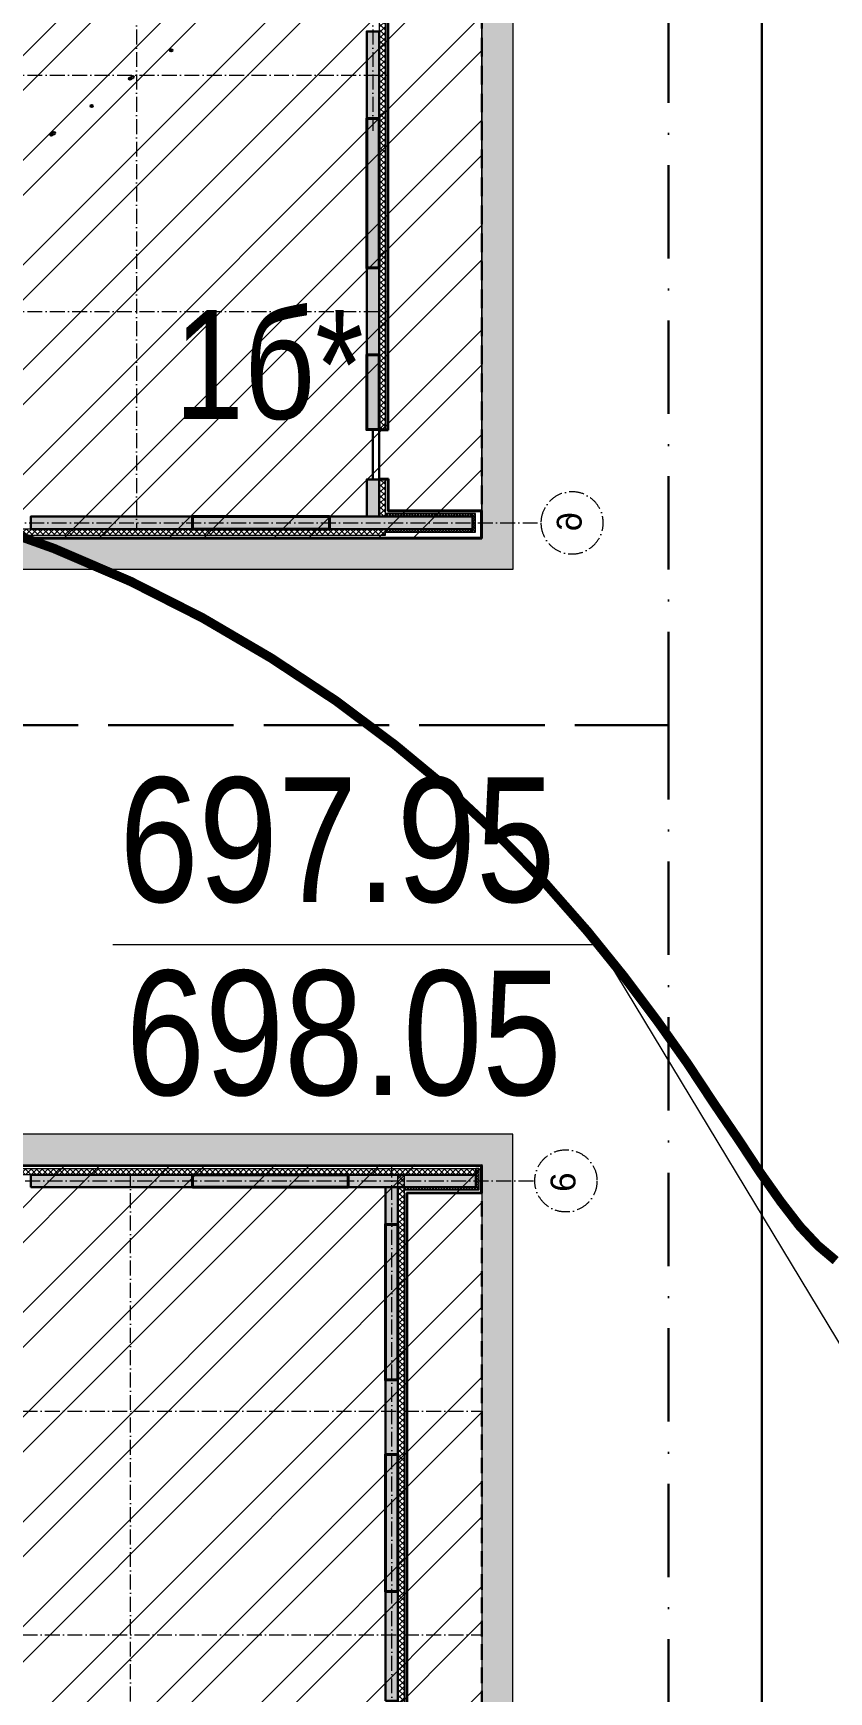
# Model space of a CAD drawing. Header units: millimetres. Extents: x 1353783 to 6492029790, y -7276956 to -512500.
# Drawn here: x 9955720 to 9958278, y -2801242 to -2795909 of the extents above; entities that cross this region are included whole.
import ezdxf

# ---------------------------------------------------------------- set-up
doc = ezdxf.new("R2010")
doc.units = ezdxf.units.MM
for name, pattern in [('( Dashed )', [0.75, 0.5, -0.25]), ('482 Границы районов', [5, 3, -1, 0, -1]), ('ACAD_ISO10W100', [18, 12, -3, 0, -3]), ('CONTI', [0]), ('осевая', [50.800000000000004, 31.75, -6.35, 6.35, -6.35])]:
    doc.linetypes.add(name, pattern=pattern)
doc.layers.get('0').update_dxf_attribs({"lineweight": 5})
for name, color, linetype, lineweight in [('!A-DIAFRAGM типовой', 142, 'Continuous', 0), ('7земля', 7, 'Continuous', 30), ('DIAFRAGM', 46, 'Continuous', 30), ('G-ANNO-SCHD', 231, 'Continuous', 9), ('Hatch', 254, 'Continuous', 5), ('INSULATION', 81, 'Continuous', 5), ('ГП-Граница учасика ИЖС', 3, 'Continuous', 5), ('ГП-Тратуар', 3, 'Continuous', 5), ('оси', 231, 'осевая', 9)]:
    doc.layers.add(name, color=color, linetype=linetype, lineweight=lineweight)
doc.layers.add('AREA', color=1, linetype='Continuous', lineweight=15, plot=False)
for name, color, linetype in [('GOR_BUNKNOWN', 212, 'CONTI'), ('SIT_LРЕЛЬЕФ', 7, 'CONTI'), ('Заливка', 7, 'Continuous'), ('РЕЛЬЕФ', 7, 'CONTI')]:
    doc.layers.add(name, color=color, linetype=linetype)
doc.styles.add('GOST Common', font='', dxfattribs={"height": 3})
doc.styles.get("Standard").update_dxf_attribs({"font": 'Arial Narrow.ttf'})
doc.styles.add('основной', font='Arial Narrow.ttf', dxfattribs={"height": 1.5})
doc.styles.get('GOST Common').set_extended_font_data('GOST Common')
pattern_1 = [(45, (298297.5959995128, 0), (-168.3798022700466, 168.3798022700466), []), (45, (298409.8492495128, 0), (-168.3798022700466, 168.3798022700466), [])]

# ---------------------------------------------------------------- blocks, each defined once
blk = doc.blocks.new('амвамвам')
at = {"lineweight": 30, "ltscale": 100, "true_color": 0x939598}
h = blk.add_hatch(color=252, dxfattribs=at)
h.dxf.hatch_style = 1
h.paths.add_polyline_path([(9745030.34942539, -3369451.25344635), (9730429.912166998, -3369451.051369434), (9730429.912166975, -3392051.515589412), (9742029.907011576, -3392051.51558942), (9742030.14733307, -3383251.257455632), (9742530.14733307, -3383251.25745563), (9742530.147333063, -3392051.51558942), (9742530.147333056, -3392551.51558942), (9730429.912166983, -3392551.515589418), (9729929.912166983, -3392551.515589416), (9729929.912166983, -3369451.044449197), (9729929.912166975, -3368951.044449197), (9745030.349425383, -3368951.044449201)])
h.paths.add_polyline_path([(9742029.90608856, -3376351.537389643), (9742529.90608856, -3376351.537389643), (9742529.906088568, -3380451.25745563), (9742030.141109012, -3380451.25745563)], flags=17)
h = blk.add_hatch(color=252, dxfattribs=at)
h.dxf.hatch_style = 1
h.paths.add_polyline_path([(9742030.650745668, -3411249.514303321), (9742530.650745668, -3411249.514303323), (9742530.650745668, -3401629.517976575), (9728830.654929496, -3401629.517976576), (9728830.667146623, -3413279.517660795), (9725280.64584694, -3413279.517660793), (9725280.64584694, -3426029.516719263), (9745030.64169275, -3426029.516719259), (9745030.641692862, -3425529.93322267), (9725780.652775422, -3425529.933222666), (9725780.656179845, -3413779.51952189), (9729330.654901944, -3413779.517158045), (9729330.654901944, -3402129.517976573), (9742030.651035026, -3402129.095187871)])
h.paths.add_polyline_path([(9742030.65103501, -3414049.514303321), (9742530.65103501, -3414049.514303323), (9742530.65103501, -3419129.934599239), (9742030.652129821, -3419129.934599239)], flags=17)
at = {"color": 251, "lineweight": 20, "ltscale": 100, "true_color": 0x636466}
blk.add_lwpolyline([(9745030.34942539, -3369451.25344635), (9730429.912166998, -3369451.051369434), (9730429.912166975, -3392051.515589412), (9742029.907011576, -3392051.51558942), (9742030.14733307, -3383251.257455632), (9742530.14733307, -3383251.25745563), (9742530.147333063, -3392051.51558942), (9742530.147333056, -3392551.51558942), (9730429.912166983, -3392551.515589418), (9729929.912166983, -3392551.515589416), (9729929.912166983, -3369451.044449197), (9729929.912166975, -3368951.044449197), (9745030.349425383, -3368951.044449201)], close=True, dxfattribs=at)
at = {"color": 251, "lineweight": 15, "ltscale": 100, "true_color": 0x636466}
blk.add_lwpolyline([(9742030.650745668, -3411249.514303321), (9742530.650745668, -3411249.514303323), (9742530.650745668, -3401629.517976575), (9728830.654929496, -3401629.517976576), (9728830.667146623, -3413279.517660795), (9725280.64584694, -3413279.517660793), (9725280.64584694, -3426029.516719263), (9745030.64169275, -3426029.516719259), (9745030.641692862, -3425529.93322267), (9725780.652775422, -3425529.933222666), (9725780.656179845, -3413779.51952189), (9729330.654901944, -3413779.517158045), (9729330.654901944, -3402129.517976573), (9742030.651035026, -3402129.095187871)], close=True, dxfattribs=at)
blk = doc.blocks.new('ячсячсчяс')
at = {"layer": '!A-DIAFRAGM типовой', "lineweight": 0, "ltscale": 100, "true_color": 0x000000}
h = blk.add_hatch(color=18, dxfattribs=at)
h.dxf.hatch_style = 1
h.paths.add_polyline_path([(10302321.93700568, -2873725.798390368), (10302121.93700568, -2873725.798434995), (10302121.93758583, -2876325.794621998), (10302321.93758584, -2876325.794577371)])
h = blk.add_hatch(color=18, dxfattribs=at)
h.dxf.hatch_style = 1
h.paths.add_polyline_path([(10302121.9373922, -2878525.801210395), (10302321.9373922, -2878525.801255022), (10302321.93687893, -2880826.062499869), (10302121.93687893, -2880826.062455242)])
h = blk.add_hatch(color=18, dxfattribs=at)
h.dxf.hatch_style = 1
h.paths.add_polyline_path([(10294321.93788025, -2879325.824272256), (10294321.93792488, -2879125.824272257), (10295721.93649593, -2879125.824584646), (10295721.9364513, -2879325.824584646)])
h = blk.add_hatch(color=18, dxfattribs=at)
h.dxf.hatch_style = 1
h.paths.add_polyline_path([(10298121.93789265, -2879325.824277034), (10298121.93793727, -2879125.824277035), (10299521.93650102, -2879125.824589424), (10299521.93645639, -2879325.824589424)])
h = blk.add_hatch(color=18, dxfattribs=at)
h.dxf.hatch_style = 1
h.paths.add_polyline_path([(10301521.937169, -2879325.794217727), (10301521.93721363, -2879125.794217727), (10302121.93725832, -2879125.794351608), (10302121.93721369, -2879325.794351609)])
at = {"layer": 'Hatch', "lineweight": 40, "ltscale": 0.5, "true_color": 0x000000}
for points in [[(10302321.93721369, -2878525.801217448), (10302121.93721369, -2878525.801217448), (10302121.93721369, -2876325.794599684), (10302321.93721369, -2876325.794599684)], [(10295721.93645131, -2879325.824277034), (10295721.93645131, -2879125.824277034), (10298121.93792292, -2879125.824277035), (10298121.93792292, -2879325.824277035)], [(10299521.93650102, -2879325.794396224), (10299521.93650102, -2879125.794396224), (10300721.93721363, -2879125.794396224), (10300721.93721363, -2879325.794396224)]]:
    blk.add_hatch(color=18, dxfattribs=at).paths.add_polyline_path(points)
at = {"layer": 'INSULATION', "ltscale": 0.5, "true_color": 0x000000}
h = blk.add_hatch(dxfattribs=at)
h.set_pattern_fill('ANSI37', color=18, scale=20)
h.set_pattern_definition([(45, (10302321.9372137, -2874389.555381646), (-44.90128060534577, 44.90128060534577), []), (135, (10302321.9372137, -2874389.555381646), (-44.90128060534577, -44.90128060534576), [])])
h.paths.add_polyline_path([(10302321.9372137, -2870425.794396237), (10302421.9372137, -2870425.794396236), (10302421.9372137, -2879425.794396236), (10302321.9372137, -2879425.794396236)])
h = blk.add_hatch(dxfattribs=at)
h.set_pattern_fill('ANSI37', color=18, scale=20, angle=-90.00000000000001)
h.set_pattern_definition([(315, (10302358.15248272, -2879325.824357618), (44.90128060534578, 44.90128060534576), []), (44.99999999999999, (10302358.15248272, -2879325.824357618), (-44.90128060534575, 44.90128060534578), [])])
h.paths.add_polyline_path([(10300721.93721364, -2879325.824357619), (10300721.93721364, -2879425.824357619), (10293421.93721347, -2879425.824357619), (10293421.93721347, -2879325.824357619)])
h = blk.add_hatch(dxfattribs=at)
h.set_pattern_fill('ANSI37', color=18, scale=20, angle=-90.00000000000001)
h.set_pattern_definition([(315, (10307058.13001169, -2879325.794396235), (44.90128060534578, 44.90128060534576), []), (44.99999999999999, (10307058.13001169, -2879325.794396235), (-44.90128060534575, 44.90128060534578), [])])
h.paths.add_polyline_path([(10302121.93719138, -2879325.794396236), (10302121.93719138, -2879425.794396236), (10301521.93721363, -2879425.794396236), (10301521.93721363, -2879325.794396236)])
h = blk.add_hatch(dxfattribs=at)
h.set_pattern_fill('ANSI37', color=18, scale=9.999997768927233, angle=180)
h.set_pattern_definition([(225, (10302121.93719138, -2884893.913997375), (22.45063529377165, -22.45063529377168), []), (314.9999999999999, (10302121.93719138, -2884893.913997375), (22.45063529377168, 22.45063529377165), [])])
h.paths.add_polyline_path([(10302121.93719138, -2880826.062455243), (10302071.93720254, -2880826.062455242), (10302071.93720253, -2879425.801561313), (10302121.93719138, -2879425.801561314)])
h = blk.add_hatch(dxfattribs=at)
h.set_pattern_fill('ANSI37', color=18, scale=9.999997768927233, angle=180)
h.set_pattern_definition([(225, (10302371.93718023, -2884893.913941591), (22.45063529377165, -22.45063529377168), []), (314.9999999999999, (10302371.93718023, -2884893.913941591), (22.45063529377168, 22.45063529377165), [])])
h.paths.add_polyline_path([(10302371.93718023, -2880826.062455242), (10302321.93719139, -2880826.062455242), (10302321.93719139, -2879425.80150553), (10302371.93718023, -2879425.80150553)])
h = blk.add_hatch(dxfattribs=at)
h.set_pattern_fill('ANSI37', color=18, scale=9.999997768927233, angle=-90.00000000000006)
h.set_pattern_definition([(314.9999999999999, (10307590.04931499, -2880826.062455242), (22.45063529377169, 22.45063529377164), []), (44.99999999999994, (10307590.04931499, -2880826.062455242), (-22.45063529377164, 22.45063529377169), [])])
h.paths.add_polyline_path([(10302371.93718023, -2880826.062455242), (10302371.93718023, -2880876.062444087), (10302071.93720253, -2880876.062444087), (10302071.93720254, -2880826.062455242)])
at = {"color": 18, "linetype": 'ByBlock', "lineweight": 30, "true_color": 0x000000}
blk.add_lwpolyline([(10300721.93721363, -2879225.794396223), (10301521.93721363, -2879225.794396224), (10301521.93721363, -2879325.829350179), (10300721.93721363, -2879325.82935018)], close=True, dxfattribs=at)
at = {"layer": '7земля', "color": 18, "lineweight": 30, "ltscale": 100, "true_color": 0x000000}
for p, q in [((10302461.93721369, -2869385.774050031), (10302461.93721369, -2880965.795418346)), ((10302471.93721369, -2869375.773557622), (10302471.93721369, -2880975.795453125)), ((10293311.93721346, -2879470.790362482), (10300731.93721363, -2879470.790362549)), ((10293321.93721346, -2879460.790362482), (10300721.93721364, -2879460.79036255)), ((10300721.93721364, -2879460.79036255), (10300721.93721364, -2879325.82435762)), ((10300731.93721363, -2879470.790362549), (10300731.93721364, -2879325.82435762)), ((10301511.93721363, -2879475.779415539), (10301511.93721363, -2879325.809376934)), ((10302021.93716907, -2879475.788403956), (10301511.93721363, -2879475.779415539)), ((10301521.93721363, -2879465.77959178), (10301521.93721363, -2879325.809376934)), ((10302031.93717115, -2879465.788580197), (10301521.93721363, -2879465.77959178)), ((10302021.93685662, -2880975.793888114), (10302021.93716907, -2879475.788403956)), ((10302031.9368587, -2880965.793922892), (10302031.93717115, -2879465.788580197)), ((10302471.93721369, -2880975.795453125), (10302021.93685662, -2880975.793888114)), ((10302461.93721369, -2880965.795418346), (10302031.9368587, -2880965.793922892))]:
    blk.add_line(p, q, dxfattribs=at)
at = {"layer": '7земля', "color": 18, "linetype": '( Dashed )', "lineweight": 30, "ltscale": 600, "true_color": 0x000000}
blk.add_line((10286771.93598862, -2880975.794530105), (10302021.93685662, -2880975.797706681), dxfattribs=at)
at = {"layer": 'DIAFRAGM', "color": 18, "ltscale": 0.5, "true_color": 0x000000}
for points in [[(10302321.93700568, -2873725.798390368), (10302121.93700568, -2873725.798434995), (10302121.93758583, -2876325.794621998), (10302321.93758584, -2876325.794577371)], [(10302121.9373922, -2878525.801210395), (10302321.9373922, -2878525.801255022), (10302321.93687893, -2880826.062499869), (10302121.93687893, -2880826.062455242)], [(10294321.93788025, -2879325.824272256), (10294321.93792488, -2879125.824272257), (10295721.93649593, -2879125.824584646), (10295721.9364513, -2879325.824584646)], [(10298121.93789265, -2879325.824277034), (10298121.93793727, -2879125.824277035), (10299521.93650102, -2879125.824589424), (10299521.93645639, -2879325.824589424)], [(10301521.937169, -2879325.794217727), (10301521.93721363, -2879125.794217727), (10302121.93725832, -2879125.794351608), (10302121.93721369, -2879325.794351609)]]:
    blk.add_lwpolyline(points, close=True, dxfattribs=at)
at = {"layer": 'Hatch', "color": 18, "lineweight": 40, "ltscale": 0.5, "true_color": 0x000000}
for points in [[(10302321.93721369, -2878525.801217448), (10302121.93721369, -2878525.801217448), (10302121.93721369, -2876325.794599684), (10302321.93721369, -2876325.794599684)], [(10295721.93645131, -2879325.824277034), (10295721.93645131, -2879125.824277034), (10298121.93792292, -2879125.824277035), (10298121.93792292, -2879325.824277035)], [(10299521.93650102, -2879325.794396224), (10299521.93650102, -2879125.794396224), (10300721.93721363, -2879125.794396224), (10300721.93721363, -2879325.794396224)]]:
    blk.add_lwpolyline(points, close=True, dxfattribs=at)
at = {"layer": 'INSULATION', "color": 18, "ltscale": 0.5, "true_color": 0x000000}
for points in [[(10302321.9372137, -2870425.794396237), (10302421.9372137, -2870425.794396236), (10302421.9372137, -2879425.794396236), (10302321.9372137, -2879425.794396236)], [(10300721.93721364, -2879325.824357619), (10300721.93721364, -2879425.824357619), (10293421.93721347, -2879425.824357619), (10293421.93721347, -2879325.824357619)], [(10302121.93719138, -2879325.794396236), (10302121.93719138, -2879425.794396236), (10301521.93721363, -2879425.794396236), (10301521.93721363, -2879325.794396236)], [(10302121.93719138, -2880826.062455243), (10302071.93720254, -2880826.062455242), (10302071.93720253, -2879425.801561313), (10302121.93719138, -2879425.801561314)], [(10302371.93718023, -2880826.062455242), (10302321.93719139, -2880826.062455242), (10302321.93719139, -2879425.80150553), (10302371.93718023, -2879425.80150553)], [(10302371.93718023, -2880826.062455242), (10302371.93718023, -2880876.062444087), (10302071.93720253, -2880876.062444087), (10302071.93720254, -2880826.062455242)]]:
    blk.add_lwpolyline(points, close=True, dxfattribs=at)
at = {"layer": 'оси', "color": 251, "linetype": 'ACAD_ISO10W100', "lineweight": 13, "ltscale": 20, "true_color": 0x636466}
for p, q in [((10302221.93710468, -2869375.785867542), (10302221.93721369, -2881925.824357631)), ((10295021.93715455, -2870425.794463164), (10295021.93717953, -2879470.790362497)), ((10298821.93717916, -2870425.7944682), (10298821.93720414, -2879470.790362533)), ((10279871.93669159, -2875425.794853669), (10302321.93847191, -2875425.799863062)), ((10279871.93669159, -2879225.793938805), (10295921.93770212, -2879225.790357478))]:
    blk.add_line(p, q, dxfattribs=at)
blk.add_circle((10302221.93721369, -2882425.824357631), 500, dxfattribs=at)
at = {"layer": 'оси', "color": 251, "linetype": 'ACAD_ISO10W100', "lineweight": 13, "ltscale": 20, "true_color": 0x636466, "insert": (10302201.80537292, -2882179.942040772), "char_height": 400, "width": 158.3999999999999, "attachment_point": 2, "line_spacing_factor": 1.016949152542373, "style": 'GOST Common'}
blk.add_mtext('{\\fArial|b0|i0|c0|p34;6}', dxfattribs=at)
blk = doc.blocks.new('апрапрапрары')
at = {"layer": '!A-DIAFRAGM типовой', "lineweight": 0, "ltscale": 100, "true_color": 0x000000}
h = blk.add_hatch(color=18, dxfattribs=at)
h.dxf.hatch_style = 1
h.paths.add_polyline_path([(9786050.664206797, -3292476.591224662), (9785850.664206795, -3292476.591269287), (9785850.66478695, -3295076.587456291), (9786050.66478695, -3295076.587411665)])
h = blk.add_hatch(color=18, dxfattribs=at)
h.dxf.hatch_style = 1
h.paths.add_polyline_path([(9786050.66438532, -3297576.623024288), (9785850.664385319, -3297576.623068915), (9785850.664842742, -3299626.588592538), (9786050.66484274, -3299626.588547912)])
h = blk.add_hatch(color=18, dxfattribs=at)
h.dxf.hatch_style = 1
h.paths.add_polyline_path([(9777590.671850959, -3298176.617992246), (9777590.671895586, -3298376.617992247), (9779350.667191405, -3298376.617599527), (9779350.667146778, -3298176.617599527)])
h = blk.add_hatch(color=18, dxfattribs=at)
h.dxf.hatch_style = 1
h.paths.add_polyline_path([(9781550.665582668, -3298176.617992247), (9781550.665627293, -3298376.617992246), (9782750.664492253, -3298376.617724485), (9782750.664447626, -3298176.617724483)])
h = blk.add_hatch(color=18, dxfattribs=at)
h.dxf.hatch_style = 1
h.paths.add_polyline_path([(9785850.664563827, -3298376.617236563), (9785850.664519198, -3298176.617236563), (9785250.664139729, -3298176.617370446), (9785250.664184356, -3298376.617370444)])
at = {"layer": 'Hatch', "lineweight": 40, "ltscale": 0.5, "true_color": 0x000000}
for points in [[(9786050.664563827, -3297576.623046602), (9785850.664563827, -3297576.6230466), (9785850.664563827, -3295076.587433978), (9786050.664563827, -3295076.587433978)], [(9779350.667169085, -3298376.61767945), (9779350.667169085, -3298176.617679448), (9781550.665582666, -3298176.617679448), (9781550.665582666, -3298376.617679448)], [(9782750.664469933, -3298376.616853847), (9782750.664469933, -3298176.616853847), (9785250.664139729, -3298176.616853845), (9785250.664139729, -3298376.616853847)]]:
    blk.add_hatch(color=18, dxfattribs=at).paths.add_polyline_path(points)
at = {"layer": 'INSULATION', "ltscale": 0.5, "true_color": 0x000000}
h = blk.add_hatch(dxfattribs=at)
h.set_pattern_fill('ANSI37', color=18, scale=20)
h.set_pattern_definition([(44.99999999999999, (9786050.66456383, -3293440.348215952), (-44.90128060534578, 44.90128060534577), []), (135, (9786050.66456383, -3293440.348215952), (-44.90128060534577, -44.90128060534576), [])])
h.paths.add_polyline_path([(9786050.66456383, -3287176.591188897), (9786150.66456383, -3287176.591188897), (9786150.664563831, -3299626.588612716), (9786050.66456383, -3299626.588612716)])
h = blk.add_hatch(dxfattribs=at)
h.set_pattern_fill('ANSI37', color=18, scale=20, angle=-90.00000000000001)
h.set_pattern_definition([(315, (9792386.879832849, -3298376.617191936), (44.90128060534578, 44.90128060534576), []), (44.99999999999999, (9792386.879832849, -3298376.617191936), (-44.90128060534575, 44.90128060534578), [])])
h.paths.add_polyline_path([(9786050.664563827, -3298376.617191936), (9786050.664563827, -3298476.617191936), (9776910.671671968, -3298476.617191938), (9776910.671671968, -3298376.617191938)])
h = blk.add_hatch(dxfattribs=at)
h.set_pattern_fill('ANSI37', color=18, scale=9.999997768927232)
h.set_pattern_definition([(44.99999999999999, (9785800.664820425, -3295355.049262718), (-22.45063529377167, 22.45063529377167), []), (135, (9785800.664820425, -3295355.049262718), (-22.45063529377167, -22.45063529377166), [])])
h.paths.add_polyline_path([(9785800.664820425, -3298476.617191938), (9785850.664809272, -3298476.617191938), (9785850.664809272, -3299676.58860156), (9785800.664820425, -3299676.58860156)])
h = blk.add_hatch(dxfattribs=at)
h.set_pattern_fill('ANSI37', color=18, scale=9.999997768927232, angle=89.99999999999994)
h.set_pattern_definition([(134.9999999999999, (9781982.541003697, -3299676.588601562), (-22.45063529377169, -22.45063529377165), []), (225, (9781982.541003697, -3299676.588601562), (22.45063529377165, -22.45063529377169), [])])
h.paths.add_polyline_path([(9785850.664809272, -3299676.58860156), (9785850.664809272, -3299626.588612716), (9786154.080342537, -3299626.588612716), (9786154.080342537, -3299676.58860156)])
at = {"layer": '7земля', "color": 18, "lineweight": 30, "ltscale": 100, "true_color": 0x000000}
for p, q in [((9786190.66456383, -3287036.585053341), (9786190.66456383, -3299716.581455265)), ((9786200.66456383, -3287026.585052348), (9786200.66456383, -3299726.581122368)), ((9779360.683648838, -3298526.617073045), (9776900.671671966, -3298526.617099811)), ((9779350.683651814, -3298516.617073155), (9776910.671671966, -3298516.617099703)), ((9779350.683651814, -3298516.617073155), (9785760.636209903, -3298516.602243111)), ((9779360.683648838, -3298526.617073045), (9785750.636209909, -3298526.602211238)), ((9785750.664809268, -3299726.596103066), (9785750.636209909, -3298526.602211238)), ((9785760.664570933, -3299716.595770161), (9785760.636209903, -3298516.602243111)), ((9786200.66456383, -3299726.581122368), (9785750.664809268, -3299726.596103066)), ((9786190.66456383, -3299716.581455265), (9785760.664570933, -3299716.595770161))]:
    blk.add_line(p, q, dxfattribs=at)
at = {"layer": '7земля', "color": 18, "linetype": '( Dashed )', "lineweight": 30, "ltscale": 500, "true_color": 0x000000}
blk.add_line((9763250.66456382, -3299726.588612714), (9785750.66479631, -3299726.052371961), dxfattribs=at)
at = {"layer": 'AREA', "color": 18, "ltscale": 100, "true_color": 0x000000}
blk.add_line((9785844.498809455, -3295876.58972223), (9785850.664586125, -3294176.587046591), dxfattribs=at)
at = {"layer": 'DIAFRAGM', "color": 18, "ltscale": 0.5, "true_color": 0x000000}
for points in [[(9786050.664206797, -3292476.591224662), (9785850.664206795, -3292476.591269287), (9785850.66478695, -3295076.587456291), (9786050.66478695, -3295076.587411665)], [(9786050.66438532, -3297576.623024288), (9785850.664385319, -3297576.623068915), (9785850.664842742, -3299626.588592538), (9786050.66484274, -3299626.588547912)], [(9777590.671850959, -3298176.617992246), (9777590.671895586, -3298376.617992247), (9779350.667191405, -3298376.617599527), (9779350.667146778, -3298176.617599527)], [(9781550.665582668, -3298176.617992247), (9781550.665627293, -3298376.617992246), (9782750.664492253, -3298376.617724485), (9782750.664447626, -3298176.617724483)], [(9785850.664563827, -3298376.617236563), (9785850.664519198, -3298176.617236563), (9785250.664139729, -3298176.617370446), (9785250.664184356, -3298376.617370444)]]:
    blk.add_lwpolyline(points, close=True, dxfattribs=at)
at = {"layer": 'Hatch', "color": 18, "lineweight": 40, "ltscale": 0.5, "true_color": 0x000000}
for points in [[(9786050.664563827, -3297576.623046602), (9785850.664563827, -3297576.6230466), (9785850.664563827, -3295076.587433978), (9786050.664563827, -3295076.587433978)], [(9779350.667169085, -3298376.61767945), (9779350.667169085, -3298176.617679448), (9781550.665582666, -3298176.617679448), (9781550.665582666, -3298376.617679448)], [(9782750.664469933, -3298376.616853847), (9782750.664469933, -3298176.616853847), (9785250.664139729, -3298176.616853845), (9785250.664139729, -3298376.616853847)]]:
    blk.add_lwpolyline(points, close=True, dxfattribs=at)
at = {"layer": 'INSULATION', "color": 18, "ltscale": 0.5, "true_color": 0x000000}
for points in [[(9786050.66456383, -3287176.591188897), (9786150.66456383, -3287176.591188897), (9786150.664563831, -3299626.588612716), (9786050.66456383, -3299626.588612716)], [(9786050.664563827, -3298376.617191936), (9786050.664563827, -3298476.617191936), (9776910.671671968, -3298476.617191938), (9776910.671671968, -3298376.617191938)], [(9785800.664820425, -3298476.617191938), (9785850.664809272, -3298476.617191938), (9785850.664809272, -3299676.58860156), (9785800.664820425, -3299676.58860156)], [(9785850.664809272, -3299676.58860156), (9785850.664809272, -3299626.588612716), (9786154.080342537, -3299626.588612716), (9786154.080342537, -3299676.58860156)]]:
    blk.add_lwpolyline(points, close=True, dxfattribs=at)
at = {"layer": 'оси', "color": 251, "linetype": 'ACAD_ISO10W100', "lineweight": 13, "ltscale": 20, "true_color": 0x636466}
for p, q in [((9785950.664663605, -3286976.584993455), (9785950.664663605, -3300576.617392759)), ((9778650.661524521, -3288376.59900472), (9778650.664057028, -3299726.221585725)), ((9782250.665157307, -3288376.584997528), (9782250.664604196, -3299726.135787194)), ((9762800.665821139, -3294076.587331335), (9786050.664727785, -3294076.582143432)), ((9761850.643237945, -3298276.587811084), (9786200.66456383, -3298276.587811085))]:
    blk.add_line(p, q, dxfattribs=at)
blk.add_circle((9785950.664663605, -3301076.617392759), 499.9999999999999, dxfattribs=at)
at = {"layer": 'оси', "color": 251, "linetype": 'ACAD_ISO10W100', "lineweight": 13, "ltscale": 20, "true_color": 0x636466, "insert": (9785930.532822832, -3300830.735075901), "char_height": 399.9999999999999, "width": 158.3999999999998, "attachment_point": 2, "line_spacing_factor": 1.016949152542373, "style": 'GOST Common'}
blk.add_mtext('{\\fArial|b0|i0|c204|p34;6}', dxfattribs=at)
blk = doc.blocks.new('оо')
at = {"layer": 'GOR_BUNKNOWN', "color": 9, "true_color": 0xc7c8ca, "const_width": 0.15}
blk.add_lwpolyline([(222762.9334596913, -3431525.131817344), (222764.0134596913, -3431525.961817344), (222765.0234596914, -3431526.841817344), (222765.9434596913, -3431527.751817344), (222766.7934596913, -3431528.701817344), (222767.5734596913, -3431529.671817344), (222768.2634596913, -3431530.641817343), (222768.8834596913, -3431531.611817343), (222769.4234596913, -3431532.581817344), (222769.8934596913, -3431533.521817344), (222770.2934596913, -3431534.441817343), (222770.6334596913, -3431535.321817343), (222770.9234596913, -3431536.161817344), (222771.1734596913, -3431536.951817344), (222771.3834596913, -3431537.701817344), (222771.5834596913, -3431538.381817344), (222771.7534596913, -3431538.991817344), (222771.9234596913, -3431539.531817344), (222772.0934596913, -3431540.001817344), (222772.2734596914, -3431540.381817344), (222772.4734596913, -3431540.701817344)], dxfattribs=at)
at = {"layer": 'SIT_LРЕЛЬЕФ', "color": 9, "true_color": 0xc7c8ca}
for centre in [(222768.2534596913, -3431518.911817344), (222767.4834596913, -3431519.141817343), (222767.5334596914, -3431519.131817344), (222766.0034596913, -3431519.611817343), (222766.0534596913, -3431519.601817344), (222766.7634596913, -3431519.371817344)]:
    blk.add_circle(centre, 0.02, dxfattribs=at)

msp = doc.modelspace()

# ---------------------------------------------------------------- hatches: boundary and pattern name
at = {"layer": 'Заливка', "lineweight": 13, "ltscale": 100, "true_color": 0xccccff}
h = msp.add_hatch(dxfattribs=at)
h.set_pattern_fill('ANSI32', color=254, scale=25)
h.set_pattern_definition(pattern_1)
h.paths.add_polyline_path([(9954844.283915866, -2793015.626438081), (9957162.2832624, -2793015.626438081), (9957162.2832624, -2797533.627120309), (9954844.283915866, -2797533.627120309)])
at = {"layer": 'Заливка', "lineweight": 13, "ltscale": 100, "true_color": 0xffb3ff}
h = msp.add_hatch(dxfattribs=at)
h.set_pattern_fill('ANSI32', color=211, scale=25)
h.set_pattern_definition(pattern_1)
h.paths.add_polyline_path([(9954622.43245265, -2799549.227109048), (9957162.459374603, -2799546.083911753), (9957162.459374603, -2804229.311137615), (9953912.295375224, -2804229.310502757), (9953912.432259917, -2801879.227281501), (9954622.432004336, -2801879.226945342)])

# ---------------------------------------------------------------- linework, layer by layer
at = {"layer": 'AREA', "color": 1}
for p, q in [((9955975.555076, -2798839.558335921, -1449464.552732243), (9957531.205004748, -2798839.558335925, -1449464.552732243)), ((9958662.359783856, -2800701.42687961), (9957537.261720372, -2798839.558335925, -1449464.552732243))]:
    msp.add_line(p, q, dxfattribs=at)
at = {"layer": 'ГП-Граница учасика ИЖС', "color": 94, "linetype": '482 Границы районов', "lineweight": 30, "ltscale": 100}
for points in [[(9957762.372614866, -2793013.574807157), (9957762.37361769, -2788801.655046042), (9956361.414684754, -2788801.654776484), (9956026.407772753, -2789101.653497131), (9952562.37162973, -2798133.573695299), (9957762.37162973, -2798133.574695829), (9957762.372083817, -2795773.575609013)], [(9957762.371006373, -2801373.308390872), (9957762.37162973, -2798133.57469583), (9952562.37162973, -2798133.573695299), (9952562.370341405, -2804829.309745216), (9957762.370341407, -2804829.310745746), (9957762.37045685, -2804229.311253043)]]:
    msp.add_lwpolyline(points, dxfattribs=at)
at = {"layer": 'ГП-Граница учасика ИЖС', "color": 251, "lineweight": 30, "ltscale": 100}
msp.add_lwpolyline([(9957162.328863297, -2794393.572562911), (9957762.372349342, -2794393.572678364, -0.414213562373095), (9958062.372291619, -2794693.572736088), (9958062.370760856, -2802649.311079798, -0.414213562373095), (9957762.370703133, -2802949.311022075), (9956922.37026565, -2802949.310860452)], format="xyb", dxfattribs=at)
at = {"layer": 'Заливка', "color": 5, "lineweight": 13, "ltscale": 100}
msp.add_lwpolyline([(9954844.283915866, -2793015.626438081), (9957162.2832624, -2793015.626438081), (9957162.2832624, -2797533.627120309), (9954844.283915866, -2797533.627120309)], close=True, dxfattribs=at)
at = {"layer": 'Заливка', "color": 211, "lineweight": 13, "ltscale": 100, "true_color": 0xffb3ff}
msp.add_lwpolyline([(9954622.43245265, -2799549.227109048), (9957162.459374603, -2799546.083911753), (9957162.459374603, -2804229.311137615), (9953912.295375224, -2804229.310502757), (9953912.432259917, -2801879.227281501), (9954622.432004336, -2801879.226945342)], close=True, dxfattribs=at)

# ---------------------------------------------------------------- block references
at = {"color": 1, "lineweight": 30}
for name, p, xscale, yscale, zscale, rotation in [('амвамвам', (8008756.432392774, -2119122.94911043), 0.1999999999999998, 0.1999999999999998, 0.1999999999999998, 359.9999889757423), ('апрапрапрары', (9297216.765961086, -4756789.317322101), 0.1999999999999999, 0.1999999999999999, 0.1999999999999999, 89.99998897575162)]:
    msp.add_blockref(name, p, dxfattribs=dict(at, xscale=xscale, yscale=yscale, zscale=zscale, rotation=rotation))
at = {"layer": 'ГП-Тратуар', "color": 3, "lineweight": 30, "xscale": -0.1999999999999999, "yscale": 0.2, "zscale": 0.2, "rotation": 89.99998897572675}
msp.add_blockref('ячсячсчяс', (9380967.520631235, -737039.1288119736), dxfattribs=at)
at = {"layer": 'РЕЛЬЕФ', "color": 240, "lineweight": 30, "true_color": 0xed1f24, "xscale": 200.0000000000001, "yscale": 200.0000000000001, "zscale": 200.0000000000001, "rotation": 17.80578495452471}
msp.add_blockref('оо', (-242329120.9759156, 637008728.1453253), dxfattribs=at)

# ---------------------------------------------------------------- texts
at = {"layer": 'AREA', "color": 1, "insert": (9956697.722872185, -2798505.039942248, -1449464.601987703), "char_height": 399.96, "attachment_point": 5}
msp.add_mtext('697.95', dxfattribs=at)
at = {"layer": 'AREA', "color": 18, "insert": (9956718.078106107, -2799126.120314701, 1449450.232427735), "char_height": 399.96, "attachment_point": 5}
msp.add_mtext('698.05', dxfattribs=at)
at = {"layer": 'G-ANNO-SCHD', "color": 0, "insert": (9956173.925610244, -2796799.446022584, 231991.4124539885), "char_height": 350, "width": 1716168.185823002, "attachment_point": 1, "line_spacing_factor": 1.149209049011899, "style": 'основной'}
msp.add_mtext('1б*', dxfattribs=at)

doc.saveas('drawing.dxf')
